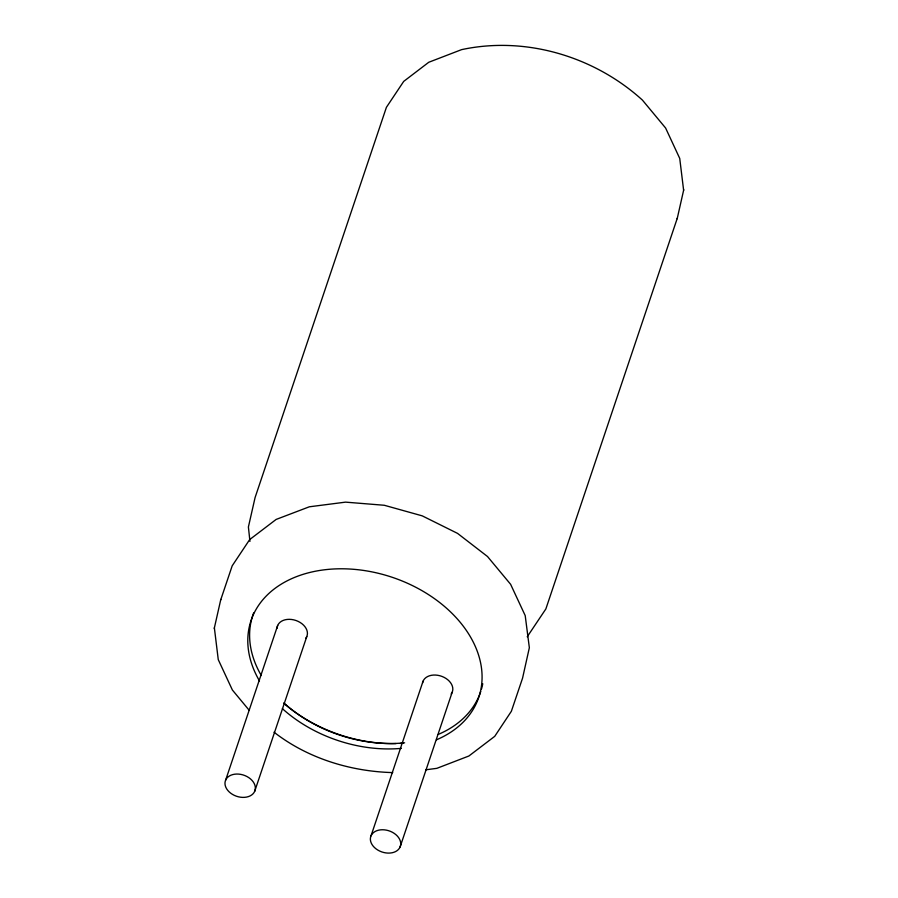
<?xml version="1.0" encoding="UTF-8"?>
<svg xmlns="http://www.w3.org/2000/svg" width="898" height="898" viewBox="0 0 898 898"><rect width="100%" height="100%" fill="white"/><g stroke="black" fill="none" stroke-linecap="round" stroke-linejoin="round"><path stroke-width="1.35" d="M214.375 627.882L218.259 659.626L232.38 690.001L249.173 710.251M683.625 190.264L679.73 158.418L665.609 128.021L642.418 100.093C594.263 56.361 525.543 35.864 461.583 49.637L428.761 62.265L403.707 81.392L386.409 107.322L255.088 497.548L248.398 527.003L249.947 541.371M220.695 599.92L232.189 565.83L249.678 539.575L276.135 519.437L309.327 506.798L345.55 502.139L384.299 505.271L422.228 515.856L457.553 533.39L487.502 556.513L510.614 584.306L525.207 615.601L529.349 647.727L522.557 678.181L511.366 711.283L494.731 736.338L468.891 756.004L436.843 768.34L425.596 769.822M527.216 636.794L545.861 608.945L677.305 218.192M214.263 628.375L220.807 599.415M677.182 218.73L683.737 189.725M225.634 780.149L277.695 625.435M254.706 791.295A15.58 11.146 18.6 0 0 236.713 774.042A15.58 11.146 18.6 0 0 229.091 791.823A15.58 11.146 18.6 0 0 254.706 791.295L306.779 636.581M371.02 835.858L423.081 681.144M400.093 846.994A15.58 11.146 18.6 0 0 382.099 829.752A15.58 11.146 18.6 0 0 374.477 847.532A15.58 11.146 18.6 0 0 400.093 846.994L452.165 692.279M392.718 772.594C350.445 771.472 307.565 758.305 274.025 732.184M422.543 683.008A15.58 11.146 18.6 0 1 442.029 676.441A15.58 11.146 18.6 0 1 451.178 693.986M277.055 628.286A15.58 11.146 18.6 0 1 296.003 620.507A15.58 11.146 18.6 0 1 305.791 638.276M259.466 680.897A120.164 86.006 18.6 0 1 306.802 573.25A120.164 86.006 18.6 0 1 462.403 625.042A120.164 86.006 18.6 0 1 436.473 739.817M401.417 748.36A120.164 86.006 18.6 0 1 282.365 708.634M480.744 691.482A120.164 86.006 18.6 0 1 438.303 734.407M404.628 742.814A120.164 86.006 18.6 0 1 284.183 703.224M261.284 675.487A120.164 86.006 18.6 0 1 253.64 612.93M482.754 683.748A120.164 86.006 18.6 0 1 481.519 688.934M403.045 743.275A125.742 89.991 18.6 0 1 400.239 743.443M396.029 743.589A125.742 89.991 18.6 0 1 283.588 703.112"/></g></svg>
